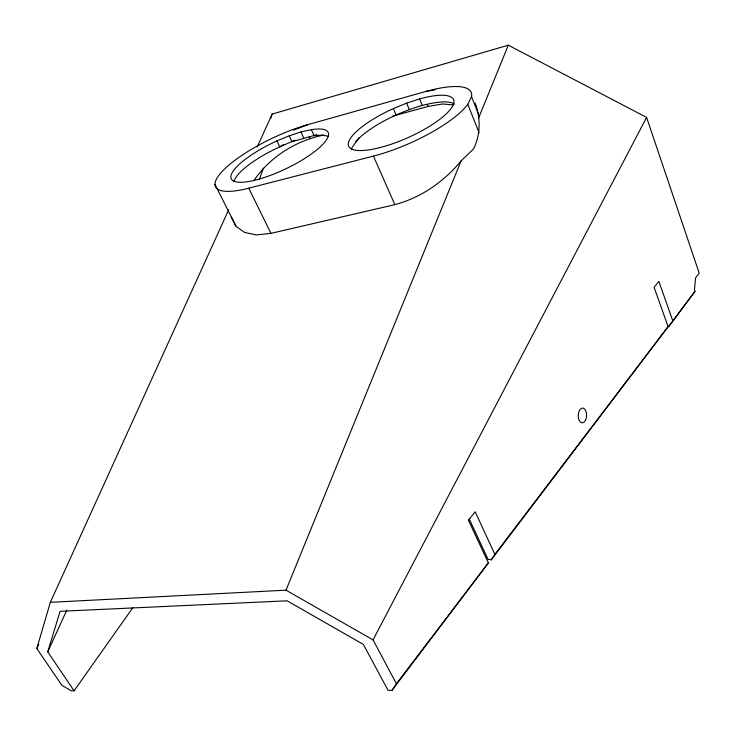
<?xml version="1.0" encoding="UTF-8"?>
<svg xmlns="http://www.w3.org/2000/svg" width="736" height="736" viewBox="0 0 736 736"><rect width="100%" height="100%" fill="white"/><g stroke="black" fill="none" stroke-linecap="round" stroke-linejoin="round"><path stroke-width="1.1" d="M351.725 149.629L351.845 147.734L359.297 137.448M231.306 216.927L236.017 226.283L244.564 232.456L256.459 234.922L270.94 233.367L394.836 204.654C420.992 197.726 443.992 181.654 461.104 160.899L473.496 148.976C480.636 134.67 480.718 117.797 475.143 103.04M132.885 607.614L74.097 690.8L71.263 690.81L61.833 685.262L36.8 648.499L50.342 602.333L228.73 209.668M74.097 690.8L47.73 651.866L60.094 611.312L287.104 600.806L363.372 644.432L388.074 690.359L392.012 690.35L488.373 562.893L468.436 520.232L475.171 511.796L494.868 554.355L491.289 559.82L488.042 559.351L469.191 518.954M270.692 118.376L272.164 114.071L508.3 45.19L646.604 117.401L699.2 273.139L695.575 277.849L694.444 289.966L694.95 291.428L668.656 326.628L694.95 291.428M259.541 179.023L263.313 168.24M50.342 602.333L286.01 590.171L461.104 160.899M478.437 118.413L508.3 45.19M257.177 147.053L272.164 114.071M47.73 651.866L66.847 610.034M36.8 648.499L38.732 644.34M307.712 124.678A71.42 19.311 -25.6 0 0 222.033 171.58A71.42 19.311 -25.6 0 0 248.777 188.177L373.456 156.087A76.222 21.602 -24 0 0 467.774 104.291L471.537 96.628A76.222 21.602 -24 0 0 425.546 91.531L307.712 124.678L293.636 130.097M392.012 690.35L396.41 683.735L373.051 639.888L646.604 117.401M672.732 320.629L658.84 281.4L654.102 287.344L668.122 326.683L491.289 559.82M253.892 180.578C269.91 156.998 295.578 140.852 323.389 135.13M396.41 683.735L488.373 562.893M494.868 554.355L668.122 326.683M283.535 144.56L279.772 146.887A53.636 14.748 -25.5 0 0 234.02 181.544M294.943 140.19L279.772 146.887L276.938 140.88L289.22 135.81L300.941 131.974L311.346 129.646L314.088 135.626L322.58 135.148L328.431 136.316M393.364 108.569L406.631 103.132L419.584 98.918A57.371 16.247 -24 0 1 441.103 118.312A57.371 16.247 -24 0 1 354.844 150.07A57.371 16.247 -24 0 1 393.364 108.569L396.097 115A57.233 16.496 -24 0 0 355.598 141.818M396.097 115C411.369 108.45 427.349 102.617 444.102 101.844A57.233 16.496 -24 0 1 454.48 104.162M314.787 135.709L316.94 134.982M316.259 134.9L291.98 141.708L289.22 135.81M392.84 116.095L428.122 106.435L442.538 104.006L453.22 104.871M425.546 91.531L435.142 89.838M286.01 590.171L373.051 639.888M214.958 184.377L236.017 226.283M248.777 188.177L270.94 233.367M300.941 131.974L303.738 138.037M309.212 136.703L310.16 138.754M373.456 156.087L394.836 204.654M406.631 103.132L409.336 109.581M419.584 98.918L422.28 105.414M427.368 104.595L428.122 106.435M467.774 104.291L479.145 132.784M471.537 96.628L478.722 114.752M311.346 129.646A53.756 14.527 -25.6 0 1 307.206 156.832A53.756 14.527 -25.6 0 1 233.404 180.927A53.756 14.527 -25.6 0 1 276.938 140.88M585.58 419.998A7.369 4.168 -88 0 0 583.179 408.14A7.369 4.168 -88 0 0 578.478 418.168A7.369 4.168 -88 0 0 585.58 419.998"/></g></svg>
